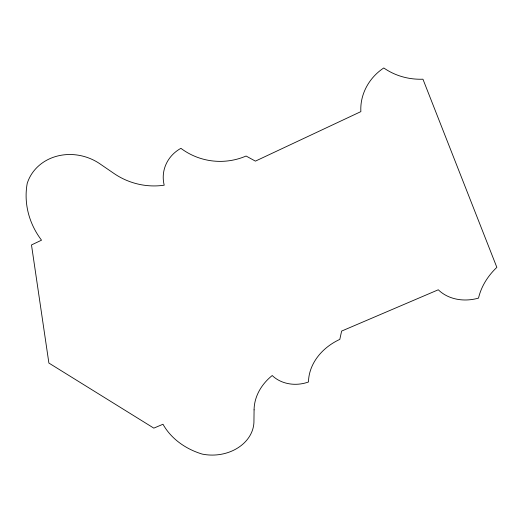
<?xml version="1.0" encoding="UTF-8"?>
<svg xmlns="http://www.w3.org/2000/svg" width="523" height="523" viewBox="0 0 523 523"><rect width="100%" height="100%" fill="white"/><g stroke="black" fill="none" stroke-linecap="round" stroke-linejoin="round"><path stroke-width="0.78" d="M254.08 409.855L253.949 420.832A41.101 33.269 -2.2 0 1 202.192 454.082A71.801 58.955 -3.2 0 1 162.986 424.251L153.821 428.134L48.887 363.054L31.485 244.947L41.526 240.188A82.412 74.501 15.6 0 1 27.216 183.403A48.286 43.148 19.2 0 1 100.919 164.516L114.014 173.492A67.65 64.172 20.3 0 0 164.215 185.194A36.224 33.858 2.9 0 1 180.906 148.329A64.277 62.767 0.5 0 0 246.078 156.031L255.414 161.13L360.877 111.615A47.855 43.324 -38.6 0 1 383.777 67.964A76.338 68.598 -52.8 0 0 422.95 79.208L496.85 267.358A62.858 50.345 -26.4 0 0 478.525 298.11A43.376 36.316 -25.8 0 1 438.287 289.781L341.63 331.079L339.806 339.388A54.562 44.638 -13.3 0 0 308.485 381.98A32.439 27.216 -9.1 0 1 272.215 375.527A56.281 45.691 -9.1 0 0 254.08 409.855"/></g></svg>
